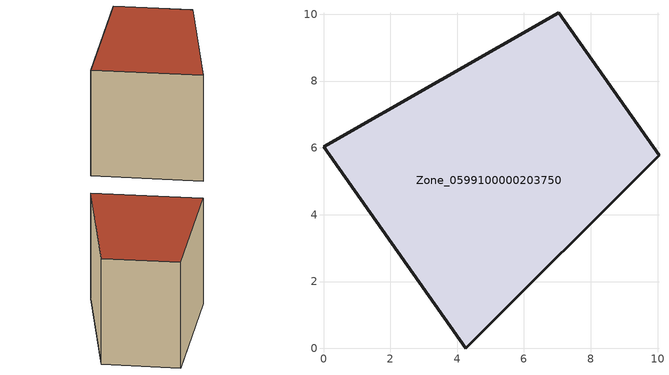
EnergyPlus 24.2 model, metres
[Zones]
Zone_0599100000203750
 floor ground (C_G): 7.04,10.05 10.04,5.78 4.26,0 0,6.03 z3.47
 wall outside (C_F): 4.26,0 10.04,5.78 7.04,10.05 0,6.03 4.26,0 z3.47:11.59
 roof outside (C_R): 10.04,5.78 7.04,10.05 0,6.03 4.26,0 z11.59
[BUILDING]
Pand.0599100000203750: North Axis=0; Terrain=City; Loads Convergence Tolerance Value=0.04; Temperature Convergence Tolerance Value=0.4; Solar Distribution=FullExterior; Maximum Number of Warmup Days=25; Minimum Number of Warmup Days=1
[Site:Location]
Rotterdam.The.Hague.AP_ZH_NLD Design_Conditions: Latitude=51.96; Longitude=4.45; Time Zone=1; Elevation=-4.5
[SITE:GROUNDTEMPERATURE:BUILDINGSURFACE]
18, 18, 18, 18, 18, 18, 18, 18, 18, 18, 18, 18
[MATERIAL] Thermal Absorptance=0.9; Solar Absorptance=0.7; Visible Absorptance=0.7
Name | Roughness | Thickness | Conductivity | Density | Specific Heat
G.TI.1946 | MediumSmooth | 0.15 | 1 | 540 | 1210
F.TI.1946 | Rough | 0.3 | 0.857143 | 1920 | 840
R.TI.1946 | MediumRough | 0.2 | 0.1 | 1500 | 1000
[CONSTRUCTION]
C_G: G.TI.1946
C_F: F.TI.1946
C_R: R.TI.1946
[ZONE]
Zone_0599100000203750: Type=1; Multiplier=1; Ceiling Height=Autocalculate; Volume=Autocalculate; Floor Area=autocalculate; Part of Total Floor Area=Yes
[ZONEINFILTRATION:DESIGNFLOWRATE]
Infil_Zone_0599100000203750: Zone or ZoneList or Space or SpaceList=Zone_0599100000203750; Schedule=AlwaysOn; Design Flow Rate Calculation Method=Flow/Area; Flow Rate per Floor Area=0.003; Constant Term Coefficient=1; Temperature Term Coefficient=0; Velocity Term Coefficient=0; Velocity Squared Term Coefficient=0
[HVACTEMPLATE:ZONE:IDEALLOADSAIRSYSTEM]
Zone_0599100000203750: Maximum Heating Supply Air Temperature=50; Minimum Cooling Supply Air Temperature=13; Maximum Heating Supply Air Humidity Ratio=0.0156; Minimum Cooling Supply Air Humidity Ratio=0.0077; Heating Limit=NoLimit; Cooling Limit=NoLimit; Dehumidification Control Type=ConstantSensibleHeatRatio; Cooling Sensible Heat Ratio=0.7; Dehumidification Setpoint=60; Humidification Control Type=None; Humidification Setpoint=30; Outdoor Air Method=None; Outdoor Air Flow Rate per Person=0.00944; Outdoor Air Flow Rate per Zone Floor Area=0; Outdoor Air Flow Rate per Zone=0; Demand Controlled Ventilation Type=None; Outdoor Air Economizer Type=NoEconomizer; Heat Recovery Type=None; Sensible Heat Recovery Effectiveness=0.7; Latent Heat Recovery Effectiveness=0.65
[ZONECONTROL:THERMOSTAT]
ThermostatControl_Zone_0599100000203750: Zone or ZoneList=Zone_0599100000203750; Control Type Schedule=DualSetpointControlType; Control 1=Thermostat_Zone_0599100000203750; Temperature Difference Between Cutout And Setpoint=0
[THERMOSTATSETPOINT:DUALSETPOINT]
Thermostat_Zone_0599100000203750: Heating Setpoint Temperature Schedule=HeatingSetpoint_Zone_0599100000203750; Cooling Setpoint Temperature Schedule=CoolingSetpoint_Zone_0599100000203750
[SCHEDULE:COMPACT]
HeatingSetpoint_Zone_0599100000203750: Through: 12/31, For: AllDays, Until: 24:00, 21
CoolingSetpoint_Zone_0599100000203750: Through: 12/31, For: AllDays, Until: 24:00, 24
DualSetpointControlType: Through: 12/31, For: AllDays, Until: 24:00, 4
AlwaysOn: Through: 12/31, For: AllDays, Until: 24:00, 1
